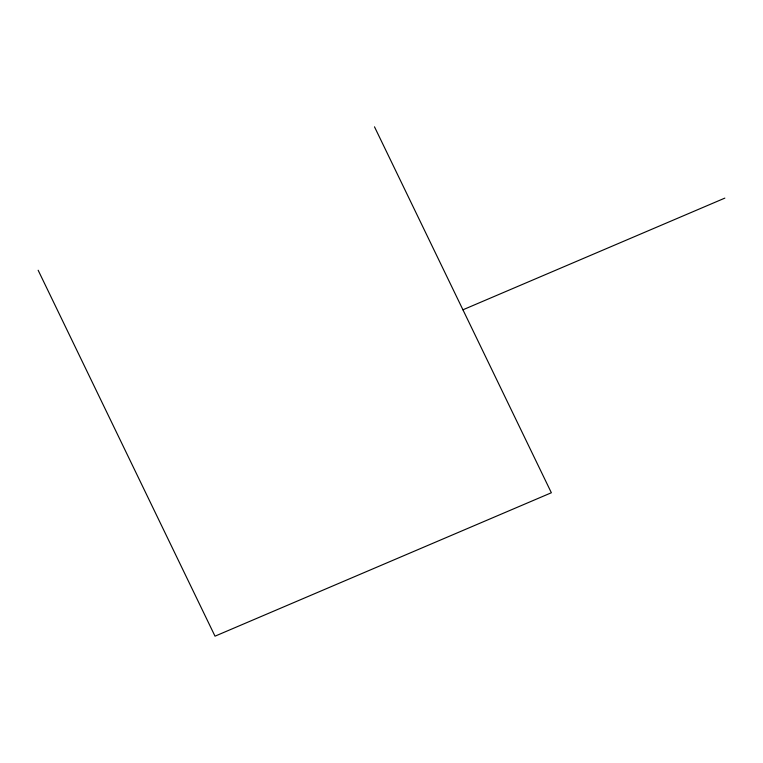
<?xml version="1.0" encoding="UTF-8"?>
<svg xmlns="http://www.w3.org/2000/svg" width="763" height="763" viewBox="0 0 763 763"><rect width="100%" height="100%" fill="white"/><g stroke="black" fill="none" stroke-linecap="round" stroke-linejoin="round"><path stroke-width="1.14" d="M462.931 309.797L724.85 198.113M374.499 126.83L551.363 492.755L215.013 636.17L38.15 270.245"/></g></svg>
